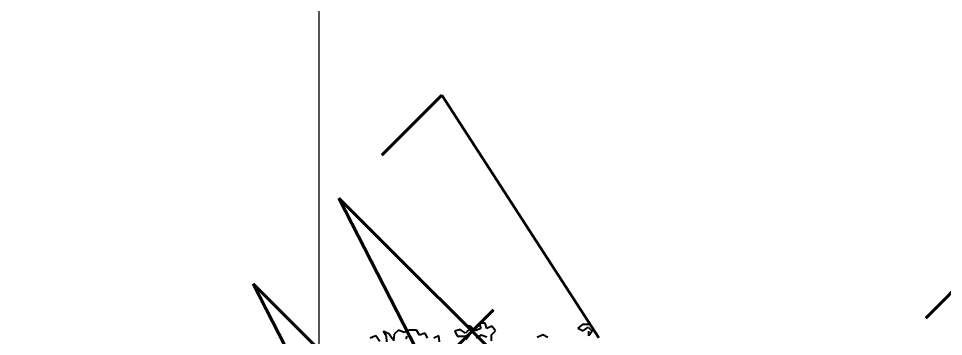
# Model space of a CAD drawing. Header units: millimetres. Extents: x 684983 to 685377, y 990360 to 990509.
# Drawn here: x 685001.164 to 685003.781, y 990432.338 to 990433.238 of the extents above; entities that cross this region are included whole.
import ezdxf

# ---------------------------------------------------------------- set-up
doc = ezdxf.new("R2010")
doc.units = ezdxf.units.MM
doc.layers.add('grid', color=8, linetype='Continuous', lineweight=9)
doc.layers.add('GRID LEVELS', color=7, linetype='Continuous', lineweight=13)
doc.layers.add('TEAK', color=7, linetype='Continuous')
doc.styles.get("Standard").update_dxf_attribs({"font": 'RomanS'})

# ---------------------------------------------------------------- blocks, each defined once
blk = doc.blocks.new('A$C25655A80')
at = {"color": 62}
for p, q in [((-0.0442, 2.0947), (-0.0365, 2.087)), ((-0.0337, 2.0918), (-0.0442, 2.0947)), ((-0.0183, 2.0985), (-0.0154, 2.088)), ((-0.0067, 2.0985), (-0.0183, 2.0985)), ((-0.0039, 2.088), (-0.0067, 2.0985)), ((0.1769, 2.0955), (0.1682, 2.0888)), ((0.1894, 2.0955), (0.1769, 2.0955)), ((-0.199, 2.0833), (-0.1884, 2.0785)), ((-0.1932, 2.0737), (-0.199, 2.0833)), ((-0.1884, 2.0785), (-0.1808, 2.0679)), ((-0.1788, 2.0775), (-0.1798, 2.065)), ((-0.1702, 2.0852), (-0.1788, 2.0775)), ((-0.1596, 2.0804), (-0.1702, 2.0852)), ((-0.15, 2.0852), (-0.1596, 2.0804)), ((-0.1365, 2.0852), (-0.15, 2.0852)), ((-0.1308, 2.0756), (-0.1365, 2.0852)), ((-0.1202, 2.0794), (-0.1308, 2.0756)), ((-0.1154, 2.0698), (-0.1202, 2.0794)), ((-0.0538, 2.0861), (-0.0644, 2.0832)), ((-0.0644, 2.0832), (-0.0596, 2.0736)), ((-0.0442, 2.0793), (-0.0538, 2.0861)), ((-0.0365, 2.087), (-0.0442, 2.0793)), ((-0.026, 2.0841), (-0.0337, 2.0918)), ((-0.0154, 2.088), (-0.026, 2.0841)), ((0.0058, 2.0927), (-0.0039, 2.088)), ((0.0048, 2.0764), (0.0125, 2.0841)), ((0.0125, 2.0841), (0.0058, 2.0927)), ((0.1682, 2.0888), (0.1778, 2.0839)), ((0.1778, 2.0839), (0.1874, 2.0907)), ((0.1874, 2.0907), (0.1951, 2.083)), ((0.1884, 2.0743), (0.1884, 2.083)), ((0.1951, 2.083), (0.1884, 2.0743)), ((-0.224, 2.0708), (-0.2134, 2.0747)), ((-0.2134, 2.0747), (-0.2058, 2.0641)), ((-0.1923, 2.0631), (-0.1932, 2.0737)), ((-0.1558, 2.0689), (-0.1538, 2.0737)), ((-0.0942, 2.0746), (-0.1038, 2.0698)), ((-0.0933, 2.063), (-0.0942, 2.0746)), ((-0.0596, 2.0736), (-0.0471, 2.0736)), ((-0.0471, 2.0736), (-0.0366, 2.0755)), ((-0.0366, 2.0755), (-0.0433, 2.0668)), ((-0.0144, 2.0755), (-0.0241, 2.0697)), ((-0.0039, 2.0716), (-0.0144, 2.0755)), ((0.0048, 2.0649), (0.0048, 2.0764)), ((0.1019, 2.0763), (0.0913, 2.0715)), ((0.1115, 2.0715), (0.1019, 2.0763))]:
    blk.add_line(p, q, dxfattribs=at)
blk = doc.blocks.new('TR')
blk.add_blockref('A$C25655A80', (0.0192, 0.0148, 1.3453))

msp = doc.modelspace()

# ---------------------------------------------------------------- linework, layer by layer
at = {"layer": 'grid'}
msp.add_line((685002.0136, 990509.1548), (685002.0136, 990377.9235), dxfattribs=at)

# ---------------------------------------------------------------- block references
at = {"layer": 'TEAK', "xscale": 1.5, "yscale": 1.5, "zscale": 1.5}
msp.add_blockref('TR', (685002.466, 990429.206, 99.475), dxfattribs=at)

# ---------------------------------------------------------------- texts
at = {"layer": 'GRID LEVELS', "width": 0.5}
for s, p in [('99.447', (685001.63, 990431.1578, 99.4466)), ('99.37', (685003.63, 990431.1578, 99.3697))]:
    msp.add_text(s, height=0.8, rotation=45, dxfattribs=at).set_placement(p)

doc.saveas('drawing.dxf')
